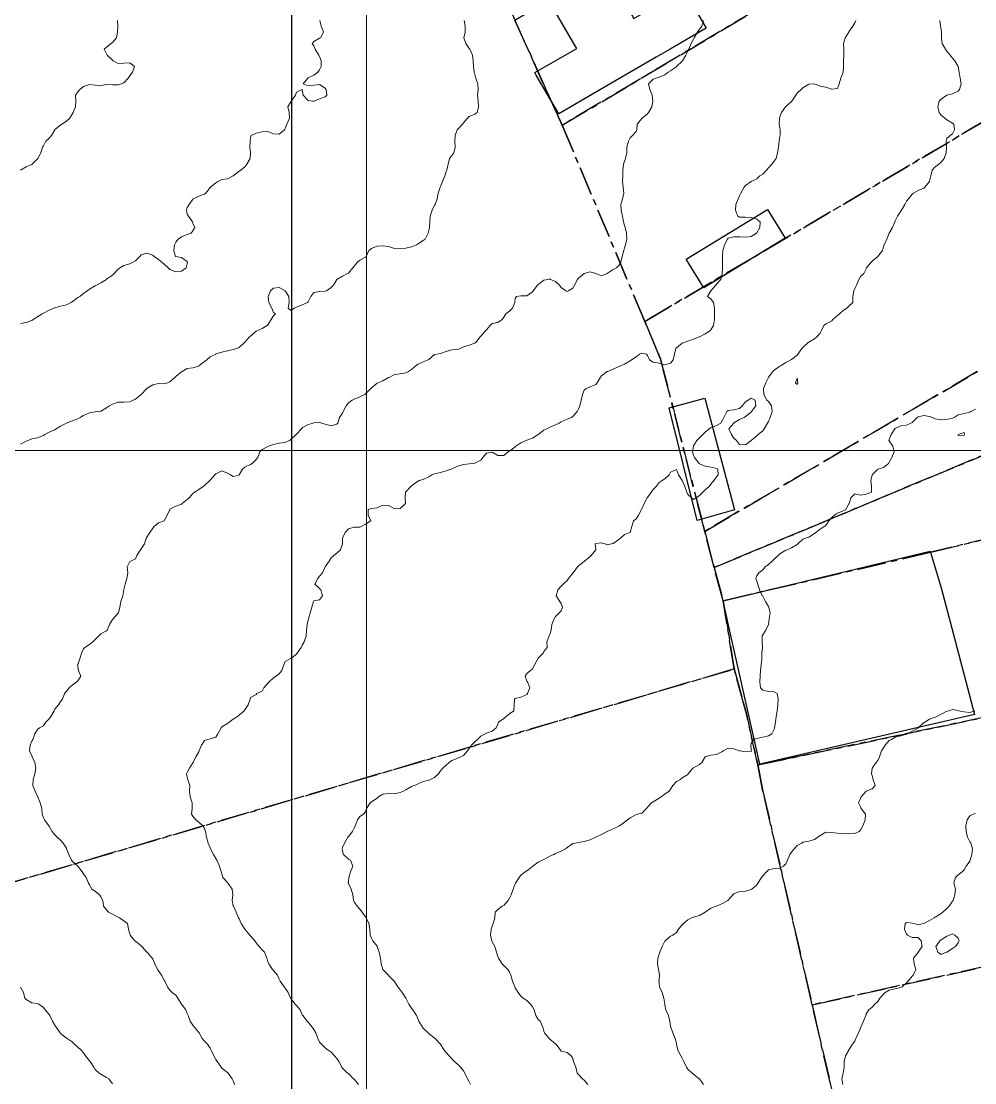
# Model space of a CAD drawing. Header units: centimetres. Extents: x 0 to 642158, y -847 to 649707.
# Drawn here: x 617236.8 to 617319.7, y 621132.4 to 621224.7 of the extents above; entities that cross this region are included whole.
import ezdxf

# ---------------------------------------------------------------- set-up
doc = ezdxf.new("R2010")
doc.units = ezdxf.units.CM
doc.header["$MEASUREMENT"] = 0
doc.linetypes.add('CENTERX2', pattern=[4, 2.5, -0.5, 0.5, -0.5])
doc.layers.add('MEV_grille', color=254, linetype='Continuous', lineweight=9)
doc.layers.add('WAL_topographie 0.5', color=253, linetype='Continuous', lineweight=20)
doc.layers.add('SPW_batiments', color=7, linetype='Continuous')
doc.layers.add('SPW_parcellaire cadastral', color=7, linetype='CENTERX2', lineweight=25, true_color=0xff0542)
picture_1 = doc.add_image_def('image2.png', size_in_pixel=(6614, 11023))

# ---------------------------------------------------------------- blocks, each defined once
blk = doc.blocks.new('*U114')
at = {"layer": 'MEV_grille', "transparency": 33554687}
blk.add_lwpolyline([(-1338.461, 0), (1338.461, 0)], dxfattribs=at)
blk = doc.blocks.new('*U115')
at = {"layer": 'MEV_grille', "color": 0, "linetype": 'ByBlock', "lineweight": -2, "transparency": 16777216}
blk.add_blockref('*U114', (0, -1200), dxfattribs=at)
blk = doc.blocks.new('*U112')
at = {"layer": 'MEV_grille', "transparency": 33554687}
blk.add_lwpolyline([(0, 1825.476), (0, -1825.476)], dxfattribs=at)
blk = doc.blocks.new('*U113')
at = {"layer": 'MEV_grille', "color": 0, "linetype": 'ByBlock', "lineweight": -2, "transparency": 16777216}
blk.add_blockref('*U112', (1900, 0), dxfattribs=at)

msp = doc.modelspace()

# ---------------------------------------------------------------- linework, layer by layer
at = {"layer": 'SPW_batiments'}
for points in [[(617296.341, 621224.073), (617293.225, 621222.267), (617291.998, 621221.556), (617287.158, 621218.752), (617283.53, 621216.65), (617281.582, 621220.01), (617281.462, 621220.218), (617285.091, 621222.321), (617284.957, 621222.552), (617284.039, 621224.137), (617282.601, 621226.619), (617287.437, 621229.421), (617291.783, 621231.939), (617294.225, 621233.354), (617295.663, 621230.873), (617293.221, 621229.458), (617288.876, 621226.94), (617289.768, 621225.401), (617289.929, 621225.124), (617289.975, 621225.045), (617290.049, 621224.917), (617291.277, 621225.629), (617294.393, 621227.435), (617296.341, 621224.073)], [(617294.611, 621204.007), (617301.672, 621208.326), (617303.2, 621205.83), (617296.139, 621201.51), (617294.611, 621204.007)], [(617295.545, 621181.295), (617293.112, 621191.081), (617296.223, 621191.912), (617298.814, 621182.203), (617295.545, 621181.295)], [(617316.751, 621175.444), (617317.684, 621171.927), (617319.652, 621164.427), (617301.003, 621160.108), (617298.352, 621171.925), (617297.817, 621174.308), (617315.817, 621178.61), (617316.751, 621175.444)]]:
    msp.add_lwpolyline(points, dxfattribs=at)
at = {"layer": 'SPW_parcellaire cadastral'}
for points in [[(617279.719, 621224.781), (617329.271, 621254.306), (617330.025, 621254.748), (617333.837, 621256.992), (617334.661, 621257.48), (617342.793, 621262.273), (617351.784, 621267.69), (617355.956, 621258.547), (617283.829, 621215.639), (617279.719, 621224.781)], [(617362.252, 621240.653), (617291.009, 621198.589), (617283.829, 621215.639), (617355.956, 621258.547), (617360.748, 621246.044), (617362.252, 621240.653)], [(617298.785, 621168.384), (617223.168, 621146.016), (617220.777, 621158.785), (617219.866, 621163.255), (617209.847, 621217.085), (617266.542, 621254.087), (617269.987, 621246.425), (617276.604, 621231.708), (617279.719, 621224.781), (617283.829, 621215.639), (617291.009, 621198.589), (617292.349, 621195.406), (617296.217, 621180.341), (617297.034, 621177.191), (617297.817, 621174.307), (617298.785, 621168.384)], [(617367.147, 621222.145), (617343.563, 621208.212), (617337.147, 621204.345), (617296.217, 621180.341), (617292.349, 621195.406), (617291.009, 621198.589), (617362.252, 621240.653), (617367.147, 621222.145)], [(617367.147, 621222.145), (617370.93, 621206.899), (617362.896, 621203.971), (617353.22, 621200.666), (617351.204, 621199.824), (617343.368, 621196.55), (617341.67, 621195.841), (617297.034, 621177.191), (617296.217, 621180.341), (617337.147, 621204.345), (617343.563, 621208.212), (617367.147, 621222.145)], [(617370.93, 621206.899), (617373.898, 621194.266), (617355.382, 621187.985), (617344.782, 621185.466), (617340.468, 621184.441), (617336.166, 621183.428), (617329.35, 621181.761), (617315.851, 621178.526), (617297.817, 621174.307), (617297.034, 621177.191), (617341.67, 621195.841), (617343.368, 621196.55), (617351.204, 621199.824), (617353.22, 621200.666), (617362.896, 621203.971), (617370.93, 621206.899)], [(617348.359, 621170.042), (617300.826, 621160.034), (617299.836, 621164.484), (617299.665, 621165.094), (617298.785, 621168.384), (617297.817, 621174.307), (617315.851, 621178.526), (617329.35, 621181.761), (617336.166, 621183.428), (617340.468, 621184.441), (617344.782, 621185.466), (617346.401, 621178.561), (617348.359, 621170.042)], [(617383.426, 621156.459), (617305.548, 621139.175), (617301.276, 621157.745), (617300.826, 621160.034), (617348.359, 621170.042), (617378.534, 621176.423), (617383.426, 621156.459)], [(617223.168, 621146.016), (617298.785, 621168.384), (617299.665, 621165.094), (617299.836, 621164.484), (617300.826, 621160.034), (617301.276, 621157.745), (617305.548, 621139.175)], [(617362.498, 621136.362), (617308.94, 621124.526), (617305.548, 621139.175), (617383.426, 621156.459), (617387.027, 621141.765), (617386.867, 621141.735), (617373.568, 621138.823), (617362.498, 621136.362)], [(617305.548, 621139.175), (617308.94, 621124.526), (617362.498, 621136.362), (617373.568, 621138.823), (617386.867, 621141.735), (617387.027, 621141.765), (617387.237, 621140.985), (617392.05, 621122.926), (617394.491, 621113.756), (617398.562, 621104.586), (617401.218, 621098.614), (617399.542, 621097.982), (617398.714, 621098.598), (617397.616, 621098.698), (617390.943, 621097.677), (617384.064, 621096.061), (617371.391, 621091.038), (617353.411, 621084.367), (617325.161, 621073.014), (617305.474, 621063.923), (617282.32, 621061.105), (617250.309, 621080.85), (617237.43, 621089.618), (617231.832, 621092.068)]]:
    msp.add_lwpolyline(points, dxfattribs=at)
at = {"layer": 'WAL_topographie 0.5'}
for points in [[(617275.321, 621224.75), (617275.401, 621224.25), (617275.393, 621223.75), (617275.283, 621223.25), (617275.452, 621222.75), (617275.75, 621222.326), (617275.818, 621222.25), (617276.024, 621221.75), (617276.101, 621221.25), (617276.125, 621220.75), (617276.192, 621220.25), (617276.25, 621220.023), (617276.341, 621219.75), (617276.506, 621219.25), (617276.521, 621218.75), (617276.473, 621218.25), (617276.52, 621217.75), (617276.571, 621217.25), (617276.432, 621216.75), (617276.25, 621216.617), (617275.75, 621216.406), (617275.603, 621216.25), (617275.25, 621215.863), (617275.18, 621215.75), (617274.75, 621215.302), (617274.717, 621215.25), (617274.537, 621214.75), (617274.506, 621214.25), (617274.532, 621213.75), (617274.429, 621213.25), (617274.25, 621213.023), (617274.043, 621212.75), (617273.917, 621212.25), (617273.813, 621211.75), (617273.75, 621211.635), (617273.634, 621211.25), (617273.425, 621210.75), (617273.25, 621210.313), (617273.218, 621210.25), (617273.05, 621209.75), (617272.955, 621209.25), (617272.792, 621208.75), (617272.75, 621208.691), (617272.523, 621208.25), (617272.35, 621207.75), (617272.326, 621207.25), (617272.3, 621206.75), (617272.25, 621206.5), (617272.179, 621206.25), (617271.917, 621205.75), (617271.75, 621205.614), (617271.25, 621205.295), (617271.167, 621205.25), (617270.75, 621205.089), (617270.25, 621204.971), (617269.75, 621204.893), (617269.25, 621204.926), (617268.75, 621205.107), (617268.25, 621205.158), (617267.75, 621205.123), (617267.25, 621204.935), (617267.043, 621204.75), (617266.805, 621204.25), (617266.75, 621204.188), (617266.25, 621203.921), (617266.043, 621203.75), (617265.75, 621203.381), (617265.643, 621203.25), (617265.25, 621202.792), (617265.167, 621202.75), (617264.75, 621202.512), (617264.25, 621202.25), (617264.25, 621202.25), (617263.95, 621201.75), (617263.75, 621201.543), (617263.345, 621201.25), (617263.25, 621201.217), (617262.75, 621201.199), (617262.25, 621201.11), (617261.985, 621200.75), (617261.75, 621200.306), (617261.694, 621200.25), (617261.25, 621200.04), (617260.75, 621199.839), (617260.583, 621199.75), (617260.25, 621199.533), (617260.012, 621199.75), (617260.117, 621200.25), (617260.081, 621200.75), (617259.765, 621201.25), (617259.75, 621201.261), (617259.25, 621201.527), (617258.75, 621201.472), (617258.487, 621201.25), (617258.293, 621200.75), (617258.328, 621200.25), (617258.598, 621199.75), (617258.75, 621199.381), (617258.927, 621199.25), (617258.75, 621199.092), (617258.54, 621198.75), (617258.25, 621198.3), (617258.206, 621198.25), (617257.75, 621197.974), (617257.25, 621197.75), (617257.25, 621197.75), (617256.75, 621197.31), (617256.671, 621197.25), (617256.25, 621196.779), (617256.232, 621196.75), (617255.75, 621196.328), (617255.558, 621196.25), (617255.25, 621196.157), (617254.75, 621196.028), (617254.25, 621195.926), (617253.75, 621195.761), (617253.727, 621195.75), (617253.25, 621195.5), (617252.958, 621195.25), (617252.75, 621195.103), (617252.288, 621194.75), (617252.25, 621194.711), (617251.75, 621194.557), (617251.25, 621194.486), (617250.825, 621194.25), (617250.75, 621194.209), (617250.25, 621193.798), (617250.208, 621193.75), (617249.75, 621193.327), (617249.536, 621193.25), (617249.25, 621193.152), (617248.75, 621193.187), (617248.25, 621193.079), (617247.75, 621192.75), (617247.75, 621192.75), (617247.25, 621192.25), (617247.25, 621192.25), (617246.75, 621191.846), (617246.55, 621191.75), (617246.25, 621191.594), (617245.75, 621191.572), (617245.25, 621191.572), (617244.75, 621191.388), (617244.509, 621191.25), (617244.25, 621191.066), (617243.75, 621190.791), (617243.45, 621190.75), (617243.25, 621190.721), (617242.75, 621190.653), (617242.25, 621190.426), (617241.95, 621190.25), (617241.75, 621190.125), (617241.25, 621189.947), (617240.75, 621189.75), (617240.75, 621189.75), (617240.25, 621189.476), (617239.87, 621189.25), (617239.75, 621189.175), (617239.25, 621188.977), (617238.875, 621188.75), (617238.75, 621188.679), (617238.25, 621188.486), (617237.75, 621188.375), (617237.417, 621188.25), (617237.25, 621188.189), (617236.75, 621187.92)], [(617262.773, 621224.75), (617262.875, 621224.25), (617263.096, 621223.75), (617262.821, 621223.25), (617262.75, 621223.202), (617262.25, 621222.917), (617262.111, 621222.75), (617262.25, 621222.542), (617262.353, 621222.25), (617262.686, 621221.75), (617262.75, 621221.61), (617262.888, 621221.25), (617262.877, 621220.75), (617262.75, 621220.467), (617262.588, 621220.25), (617262.25, 621219.995), (617261.75, 621219.765), (617261.722, 621219.75), (617261.321, 621219.25), (617261.75, 621219.083), (617262.25, 621219.133), (617262.75, 621219.196), (617263.25, 621218.857), (617263.309, 621218.75), (617263.37, 621218.25), (617263.25, 621218.106), (617262.75, 621217.935), (617262.274, 621217.75), (617262.25, 621217.743), (617262.15, 621217.75), (617261.75, 621217.801), (617261.333, 621218.25), (617261.25, 621218.75), (617260.75, 621218.523), (617260.662, 621218.25), (617260.287, 621217.75), (617260.25, 621217.683), (617259.979, 621217.25), (617260.098, 621216.75), (617260.145, 621216.25), (617259.909, 621215.75), (617259.75, 621215.361), (617259.704, 621215.25), (617259.25, 621214.88), (617258.75, 621214.911), (617258.25, 621215.088), (617257.75, 621215.083), (617257.25, 621214.967), (617256.817, 621214.75), (617256.75, 621214.55), (617256.712, 621214.25), (617256.699, 621213.75), (617256.75, 621213.25), (617256.75, 621213.25), (617256.75, 621213.25), (617256.717, 621212.75), (617256.444, 621212.25), (617256.25, 621212.038), (617255.911, 621211.75), (617255.75, 621211.656), (617255.25, 621211.25), (617255.25, 621211.25), (617254.75, 621210.995), (617254.25, 621210.933), (617253.924, 621210.75), (617253.75, 621210.65), (617253.265, 621210.25), (617253.25, 621210.228), (617252.857, 621209.75), (617252.75, 621209.656), (617252.25, 621209.467), (617251.79, 621209.25), (617251.75, 621209.217), (617251.409, 621208.75), (617251.25, 621208.5), (617251.173, 621208.25), (617251.25, 621207.908), (617251.37, 621207.75), (617251.715, 621207.25), (617251.75, 621207.125), (617251.917, 621206.75), (617251.75, 621206.477), (617251.583, 621206.25), (617251.25, 621206.136), (617250.75, 621205.954), (617250.472, 621205.75), (617250.25, 621205.492), (617250.159, 621205.25), (617250.078, 621204.75), (617250.228, 621204.25), (617250.25, 621204.231), (617250.75, 621204.153), (617251.25, 621203.794), (617251.277, 621203.75), (617251.25, 621203.607), (617251.157, 621203.25), (617250.75, 621202.953), (617250.25, 621202.909), (617249.75, 621203.116), (617249.597, 621203.25), (617249.25, 621203.555), (617249.05, 621203.75), (617248.75, 621203.961), (617248.366, 621204.25), (617248.25, 621204.343), (617247.75, 621204.515), (617247.25, 621204.371), (617247.136, 621204.25), (617246.75, 621203.864), (617246.54, 621203.75), (617246.25, 621203.601), (617245.75, 621203.461), (617245.398, 621203.25), (617245.25, 621203.121), (617244.912, 621202.75), (617244.75, 621202.601), (617244.25, 621202.265), (617244.226, 621202.25), (617243.75, 621201.938), (617243.375, 621201.75), (617243.25, 621201.689), (617242.75, 621201.382), (617242.545, 621201.25), (617242.25, 621201.009), (617241.917, 621200.75), (617241.75, 621200.658), (617241.25, 621200.291), (617241.167, 621200.25), (617240.75, 621200.047), (617240.25, 621199.917), (617239.75, 621199.787), (617239.656, 621199.75), (617239.25, 621199.583), (617238.75, 621199.316), (617238.657, 621199.25), (617238.25, 621198.988), (617237.865, 621198.75), (617237.75, 621198.677), (617237.25, 621198.487), (617236.75, 621198.405)], [(617245.187, 621224.75), (617245.234, 621224.25), (617245.189, 621223.75), (617245.104, 621223.25), (617244.75, 621222.839), (617244.628, 621222.75), (617244.25, 621222.42), (617244.039, 621222.25), (617244.25, 621221.85), (617244.288, 621221.75), (617244.75, 621221.314), (617244.829, 621221.25), (617245.25, 621221.003), (617245.75, 621221.037), (617246.25, 621221.071), (617246.679, 621220.75), (617246.5, 621220.25), (617246.25, 621219.95), (617246.123, 621219.75), (617245.75, 621219.346), (617245.509, 621219.25), (617245.25, 621219.169), (617244.75, 621219.148), (617244.25, 621219.187), (617243.75, 621219.102), (617243.25, 621219.125), (617242.75, 621219.192), (617242.25, 621219.012), (617241.927, 621218.75), (617241.75, 621218.536), (617241.54, 621218.25), (617241.583, 621217.75), (617241.545, 621217.25), (617241.337, 621216.75), (617241.25, 621216.617), (617241.038, 621216.25), (617240.75, 621216.008), (617240.369, 621215.75), (617240.25, 621215.657), (617239.75, 621215.272), (617239.733, 621215.25), (617239.462, 621214.75), (617239.25, 621214.524), (617238.967, 621214.25), (617238.75, 621213.868), (617238.685, 621213.75), (617238.519, 621213.25), (617238.27, 621212.75), (617238.25, 621212.73), (617237.77, 621212.25), (617237.75, 621212.235), (617237.25, 621212.031), (617236.776, 621211.75)], [(617296.107, 621224.75), (617295.966, 621224.25), (617295.75, 621224), (617295.587, 621223.75), (617295.303, 621223.25), (617295.25, 621223.125), (617295.048, 621222.75), (617294.827, 621222.25), (617294.75, 621222.096), (617294.562, 621221.75), (617294.279, 621221.25), (617294.25, 621221.225), (617293.775, 621220.75), (617293.75, 621220.733), (617293.25, 621220.386), (617293.044, 621220.25), (617292.75, 621220.039), (617292.25, 621219.831), (617291.99, 621219.75), (617291.75, 621219.653), (617291.319, 621219.25), (617291.432, 621218.75), (617291.638, 621218.25), (617291.697, 621217.75), (617291.632, 621217.25), (617291.341, 621216.75), (617291.25, 621216.647), (617290.766, 621216.25), (617290.75, 621216.231), (617290.333, 621215.75), (617290.323, 621215.25), (617290.25, 621215.111), (617289.954, 621214.75), (617289.75, 621214.563), (617289.606, 621214.25), (617289.454, 621213.75), (617289.441, 621213.25), (617289.336, 621212.75), (617289.25, 621212.511), (617289.172, 621212.25), (617289.114, 621211.75), (617289.096, 621211.25), (617289.085, 621210.75), (617289.136, 621210.25), (617289.176, 621209.75), (617289.065, 621209.25), (617288.933, 621208.75), (617288.961, 621208.25), (617289.063, 621207.75), (617289.164, 621207.25), (617289.25, 621206.934), (617289.293, 621206.75), (617289.423, 621206.25), (617289.445, 621205.75), (617289.333, 621205.25), (617289.25, 621204.977), (617289.181, 621204.75), (617289.05, 621204.25), (617288.914, 621203.75), (617288.75, 621203.45), (617288.55, 621203.25), (617288.25, 621203.102), (617287.75, 621202.758), (617287.733, 621202.75), (617287.25, 621202.553), (617286.75, 621202.75), (617286.75, 621202.75), (617286.25, 621202.904), (617285.75, 621202.75), (617285.75, 621202.75), (617285.25, 621202.347), (617285.174, 621202.25), (617284.908, 621201.75), (617284.75, 621201.489), (617284.383, 621201.25), (617284.25, 621201.206), (617284.15, 621201.25), (617283.75, 621201.536), (617283.596, 621201.75), (617283.25, 621202.064), (617282.829, 621202.25), (617282.75, 621202.283), (617282.583, 621202.25), (617282.25, 621202.18), (617281.75, 621201.803), (617281.683, 621201.75), (617281.297, 621201.25), (617281.25, 621201.173), (617280.75, 621200.804), (617280.25, 621200.83), (617279.85, 621200.75), (617279.75, 621200.583), (617279.717, 621200.25), (617279.516, 621199.75), (617279.25, 621199.476), (617278.946, 621199.25), (617278.75, 621198.969), (617278.604, 621198.75), (617278.25, 621198.507), (617277.75, 621198.401), (617277.583, 621198.25), (617277.25, 621197.868), (617277.139, 621197.75), (617276.75, 621197.313), (617276.693, 621197.25), (617276.318, 621196.75), (617276.25, 621196.698), (617275.75, 621196.531), (617275.25, 621196.378), (617274.956, 621196.25), (617274.75, 621196.155), (617274.25, 621196.111), (617273.75, 621195.968), (617273.25, 621195.801), (617272.938, 621195.75), (617272.75, 621195.707), (617272.25, 621195.281), (617272.2, 621195.25), (617271.75, 621195.066), (617271.25, 621194.845), (617271.141, 621194.75), (617270.75, 621194.412), (617270.464, 621194.25), (617270.25, 621194.132), (617269.75, 621194.047), (617269.25, 621193.969), (617268.841, 621193.75), (617268.75, 621193.715), (617268.25, 621193.435), (617267.806, 621193.25), (617267.75, 621193.217), (617267.25, 621192.82), (617267.193, 621192.75), (617266.75, 621192.298), (617266.682, 621192.25), (617266.25, 621192.037), (617265.75, 621191.82), (617265.583, 621191.75), (617265.25, 621191.519), (617265.052, 621191.25), (617264.8, 621190.75), (617264.75, 621190.625), (617264.482, 621190.25), (617264.344, 621189.75), (617264.25, 621189.65), (617263.75, 621189.506), (617263.25, 621189.662), (617262.917, 621189.75), (617262.75, 621189.831), (617262.25, 621189.77), (617262.183, 621189.75), (617261.75, 621189.627), (617261.25, 621189.335), (617261.175, 621189.25), (617260.75, 621188.791), (617260.719, 621188.75), (617260.25, 621188.314), (617260.145, 621188.25), (617259.75, 621188.078), (617259.25, 621188.003), (617258.75, 621187.906), (617258.315, 621187.75), (617258.25, 621187.708), (617257.75, 621187.46), (617257.564, 621187.25), (617257.378, 621186.75), (617257.25, 621186.583), (617256.905, 621186.25), (617256.75, 621186.156), (617256.25, 621185.921), (617256.064, 621185.75), (617255.763, 621185.25), (617255.75, 621185.217), (617255.25, 621185.102), (617255.018, 621185.25), (617254.75, 621185.4), (617254.25, 621185.617), (617253.75, 621185.347), (617253.644, 621185.25), (617253.25, 621184.786), (617253.214, 621184.75), (617252.75, 621184.331), (617252.625, 621184.25), (617252.25, 621183.972), (617251.897, 621183.75), (617251.75, 621183.641), (617251.417, 621183.25), (617251.25, 621183.1), (617250.813, 621182.75), (617250.75, 621182.703), (617250.25, 621182.521), (617249.75, 621182.267), (617249.731, 621182.25), (617249.519, 621181.75), (617249.25, 621181.25), (617249.25, 621181.25), (617248.75, 621181.091), (617248.375, 621180.75), (617248.25, 621180.618), (617247.991, 621180.25), (617247.75, 621179.844), (617247.694, 621179.75), (617247.526, 621179.25), (617247.25, 621178.829), (617247.194, 621178.75), (617246.865, 621178.25), (617246.75, 621177.95), (617246.35, 621177.75), (617246.25, 621177.712), (617246.036, 621177.25), (617246.094, 621176.75), (617246.013, 621176.25), (617245.85, 621175.75), (617245.75, 621175.296), (617245.741, 621175.25), (617245.643, 621174.75), (617245.491, 621174.25), (617245.396, 621173.75), (617245.27, 621173.25), (617245.25, 621173.231), (617244.804, 621172.75), (617244.75, 621172.671), (617244.5, 621172.25), (617244.293, 621171.75), (617244.25, 621171.698), (617243.75, 621171.429), (617243.578, 621171.25), (617243.25, 621170.953), (617243.047, 621170.75), (617242.75, 621170.493), (617242.359, 621170.25), (617242.25, 621170.141), (617242.059, 621169.75), (617241.927, 621169.25), (617241.75, 621168.778), (617241.731, 621168.75), (617241.75, 621168.625), (617241.806, 621168.25), (617241.994, 621167.75), (617241.75, 621167.354), (617241.661, 621167.25), (617241.25, 621166.976), (617240.993, 621166.75), (617240.75, 621166.45), (617240.579, 621166.25), (617240.417, 621165.75), (617240.25, 621165.546), (617240.064, 621165.25), (617239.75, 621164.895), (617239.68, 621164.75), (617239.395, 621164.25), (617239.25, 621164.036), (617238.964, 621163.75), (617238.75, 621163.45), (617238.417, 621163.25), (617238.25, 621163.125), (617238.007, 621162.75), (617237.826, 621162.25), (617237.75, 621162.094), (617237.613, 621161.75), (617237.538, 621161.25), (617237.75, 621160.838), (617237.791, 621160.75), (617238.007, 621160.25), (617238.088, 621159.75), (617238, 621159.25), (617237.865, 621158.75), (617237.833, 621158.25), (617238.04, 621157.75), (617238.25, 621157.286), (617238.264, 621157.25), (617238.459, 621156.75), (617238.606, 621156.25), (617238.648, 621155.75), (617238.75, 621155.45), (617238.861, 621155.25), (617239.222, 621154.75), (617239.25, 621154.702), (617239.529, 621154.25), (617239.75, 621153.962), (617239.946, 621153.75), (617240.25, 621153.507), (617240.481, 621153.25), (617240.75, 621152.794), (617240.771, 621152.75), (617240.955, 621152.25), (617241.205, 621151.75), (617241.25, 621151.676), (617241.75, 621151.25), (617241.75, 621151.25), (617242.13, 621150.75), (617242.25, 621150.573), (617242.462, 621150.25), (617242.664, 621149.75), (617242.75, 621149.625), (617242.971, 621149.25), (617243.25, 621149.074), (617243.639, 621148.75), (617243.75, 621148.571), (617243.908, 621148.25), (617243.988, 621147.75), (617244.25, 621147.432), (617244.408, 621147.25), (617244.75, 621147.053), (617245.25, 621146.814), (617245.371, 621146.75), (617245.75, 621146.472), (617246.053, 621146.25), (617246.153, 621145.75), (617246.25, 621145.361), (617246.28, 621145.25), (617246.712, 621144.75), (617246.75, 621144.717), (617247.25, 621144.315), (617247.307, 621144.25), (617247.75, 621143.766), (617247.766, 621143.75), (617248.194, 621143.25), (617248.25, 621143.15), (617248.424, 621142.75), (617248.68, 621142.25), (617248.75, 621142.135), (617249.02, 621141.75), (617249.25, 621141.325), (617249.294, 621141.25), (617249.523, 621140.75), (617249.75, 621140.45), (617249.95, 621140.25), (617250.25, 621140.016), (617250.431, 621139.75), (617250.75, 621139.25), (617250.75, 621139.25), (617251.125, 621138.75), (617251.25, 621138.438), (617251.32, 621138.25), (617251.511, 621137.75), (617251.75, 621137.4), (617251.886, 621137.25), (617252.25, 621136.788), (617252.28, 621136.75), (617252.544, 621136.25), (617252.75, 621136.024), (617253.016, 621135.75), (617253.25, 621135.424), (617253.343, 621135.25), (617253.56, 621134.75), (617253.75, 621134.43), (617253.86, 621134.25), (617254.187, 621133.75), (617254.25, 621133.681), (617254.75, 621133.313), (617254.817, 621133.25), (617255.155, 621132.75), (617255.25, 621132.583), (617255.369, 621132.25)], [(617309.344, 621224.75), (617309.25, 621224.546), (617309.085, 621224.25), (617308.75, 621223.759), (617308.743, 621223.75), (617308.419, 621223.25), (617308.272, 621222.75), (617308.288, 621222.25), (617308.304, 621221.75), (617308.269, 621221.25), (617308.269, 621220.75), (617308.25, 621220.25), (617308.25, 621220.25), (617308.052, 621219.75), (617307.885, 621219.25), (617307.75, 621218.838), (617307.25, 621218.778), (617306.75, 621218.953), (617306.25, 621219.056), (617305.75, 621219.233), (617305.25, 621219.223), (617304.75, 621218.888), (617304.596, 621218.75), (617304.25, 621218.429), (617304.131, 621218.25), (617303.783, 621217.75), (617303.75, 621217.703), (617303.25, 621217.269), (617303.225, 621217.25), (617302.882, 621216.75), (617302.75, 621216.375), (617302.709, 621216.25), (617302.69, 621215.75), (617302.75, 621215.432), (617302.778, 621215.25), (617302.762, 621214.75), (617302.75, 621214.694), (617302.687, 621214.25), (617302.614, 621213.75), (617302.547, 621213.25), (617302.419, 621212.75), (617302.25, 621212.524), (617302.057, 621212.25), (617301.75, 621211.943), (617301.573, 621211.75), (617301.25, 621211.406), (617301.005, 621211.25), (617300.75, 621210.984), (617300.25, 621210.75), (617300.25, 621210.75), (617299.75, 621210.407), (617299.63, 621210.25), (617299.365, 621209.75), (617299.25, 621209.508), (617299.11, 621209.25), (617298.929, 621208.75), (617298.888, 621208.25), (617299.088, 621207.75), (617299.25, 621207.663), (617299.75, 621207.646), (617300.25, 621207.638), (617300.75, 621207.494), (617301.036, 621207.25), (617300.992, 621206.75), (617300.75, 621206.306), (617300.704, 621206.25), (617300.25, 621205.972), (617299.75, 621205.929), (617299.25, 621205.955), (617298.75, 621205.944), (617298.25, 621205.818), (617298.182, 621205.75), (617297.94, 621205.25), (617297.776, 621204.75), (617297.75, 621204.25), (617297.75, 621203.75), (617297.75, 621203.25), (617297.75, 621203.249), (617297.738, 621202.75), (617297.601, 621202.25), (617297.25, 621201.844), (617297.171, 621201.75), (617296.75, 621201.265), (617296.733, 621201.25), (617296.461, 621200.75), (617296.75, 621200.567), (617296.982, 621200.25), (617297.057, 621199.75), (617297.056, 621199.25), (617297.057, 621198.75), (617296.979, 621198.25), (617296.75, 621197.857), (617296.619, 621197.75), (617296.25, 621197.5), (617295.75, 621197.265), (617295.722, 621197.25), (617295.25, 621197.043), (617294.75, 621196.866), (617294.416, 621196.75), (617294.25, 621196.696), (617293.75, 621196.292), (617293.713, 621196.25), (617293.583, 621195.75), (617293.463, 621195.25), (617293.25, 621194.972), (617292.75, 621194.804), (617292.25, 621194.955), (617291.75, 621195.061), (617291.403, 621195.25), (617291.25, 621195.643), (617291.15, 621195.75), (617290.75, 621195.823), (617290.543, 621195.75), (617290.25, 621195.514), (617289.854, 621195.25), (617289.75, 621195.169), (617289.25, 621194.868), (617288.969, 621194.75), (617288.75, 621194.665), (617288.25, 621194.439), (617287.803, 621194.25), (617287.75, 621194.225), (617287.25, 621193.868), (617287.152, 621193.75), (617286.871, 621193.25), (617286.75, 621193.112), (617286.25, 621192.897), (617285.917, 621192.75), (617285.75, 621192.603), (617285.607, 621192.25), (617285.473, 621191.75), (617285.361, 621191.25), (617285.25, 621190.981), (617285.143, 621190.75), (617284.75, 621190.319), (617284.629, 621190.25), (617284.25, 621190.105), (617283.75, 621189.877), (617283.556, 621189.75), (617283.25, 621189.607), (617282.75, 621189.41), (617282.5, 621189.25), (617282.25, 621189.141), (617281.75, 621188.76), (617281.74, 621188.75), (617281.25, 621188.434), (617280.75, 621188.275), (617280.698, 621188.25), (617280.25, 621188.026), (617279.801, 621187.75), (617279.75, 621187.7), (617279.25, 621187.31), (617279.132, 621187.25), (617278.75, 621186.948), (617278.25, 621186.942), (617277.75, 621187.212), (617277.25, 621187.141), (617276.95, 621186.75), (617276.75, 621186.543), (617276.25, 621186.26), (617276.15, 621186.25), (617275.75, 621186.207), (617275.25, 621186.141), (617274.75, 621186.003), (617274.25, 621185.78), (617274.179, 621185.75), (617273.75, 621185.59), (617273.25, 621185.469), (617272.75, 621185.344), (617272.5, 621185.25), (617272.25, 621185.088), (617271.75, 621184.849), (617271.417, 621184.75), (617271.25, 621184.673), (617270.75, 621184.294), (617270.675, 621184.25), (617270.25, 621183.764), (617270.23, 621183.75), (617270.194, 621183.25), (617270.219, 621182.75), (617269.75, 621182.321), (617269.25, 621182.313), (617268.75, 621182.592), (617268.25, 621182.607), (617267.75, 621182.4), (617267.25, 621182.317), (617266.964, 621182.25), (617266.964, 621181.75), (617267.208, 621181.25), (617266.75, 621180.96), (617266.35, 621180.75), (617266.25, 621180.694), (617265.75, 621180.7), (617265.25, 621180.562), (617264.972, 621180.25), (617264.75, 621179.75), (617264.75, 621179.749), (617264.733, 621179.25), (617264.568, 621178.75), (617264.25, 621178.446), (617263.985, 621178.25), (617263.75, 621178.028), (617263.594, 621177.75), (617263.25, 621177.272), (617263.235, 621177.25), (617263, 621176.75), (617262.75, 621176.441), (617262.59, 621176.25), (617262.333, 621175.75), (617262.75, 621175.375), (617262.859, 621175.25), (617263, 621174.75), (617262.75, 621174.382), (617262.25, 621174.3), (617262.222, 621174.25), (617262.067, 621173.75), (617261.925, 621173.25), (617261.776, 621172.75), (617261.75, 621172.625), (617261.659, 621172.25), (617261.622, 621171.75), (617261.578, 621171.25), (617261.417, 621170.75), (617261.25, 621170.458), (617261.158, 621170.25), (617260.817, 621169.75), (617260.75, 621169.67), (617260.25, 621169.276), (617260.167, 621169.25), (617259.75, 621169.023), (617259.653, 621168.75), (617259.457, 621168.25), (617259.25, 621167.964), (617258.985, 621167.75), (617258.75, 621167.612), (617258.375, 621167.25), (617258.25, 621167.137), (617257.917, 621166.75), (617257.75, 621166.45), (617257.306, 621166.25), (617257.25, 621166.167), (617256.75, 621165.893), (617256.708, 621165.75), (617256.54, 621165.25), (617256.25, 621164.827), (617256.191, 621164.75), (617255.75, 621164.355), (617255.607, 621164.25), (617255.25, 621164.012), (617254.883, 621163.75), (617254.75, 621163.65), (617254.25, 621163.355), (617254.189, 621163.25), (617253.923, 621162.75), (617253.75, 621162.45), (617253.25, 621162.296), (617253.05, 621162.25), (617252.75, 621162.162), (617252.481, 621161.75), (617252.285, 621161.25), (617252.25, 621161.173), (617252.011, 621160.75), (617251.764, 621160.25), (617251.75, 621160.219), (617251.45, 621159.75), (617251.25, 621159.393), (617251.197, 621159.25), (617251.25, 621158.964), (617251.306, 621158.75), (617251.474, 621158.25), (617251.44, 621157.75), (617251.5, 621157.25), (617251.682, 621156.75), (617251.687, 621156.25), (617251.633, 621155.75), (617251.75, 621155.583), (617252, 621155.25), (617252.25, 621155.05), (617252.612, 621154.75), (617252.75, 621154.515), (617252.848, 621154.25), (617252.935, 621153.75), (617253.064, 621153.25), (617253.25, 621152.829), (617253.287, 621152.75), (617253.536, 621152.25), (617253.75, 621151.89), (617253.823, 621151.75), (617254.056, 621151.25), (617254.187, 621150.75), (617254.25, 621150.558), (617254.343, 621150.25), (617254.75, 621149.813), (617254.79, 621149.75), (617255.146, 621149.25), (617255.222, 621148.75), (617255.168, 621148.25), (617255.25, 621147.796), (617255.258, 621147.75), (617255.504, 621147.25), (617255.719, 621146.75), (617255.75, 621146.659), (617255.934, 621146.25), (617256.25, 621145.766), (617256.266, 621145.75), (617256.698, 621145.25), (617256.75, 621145.187), (617257.122, 621144.75), (617257.25, 621144.574), (617257.494, 621144.25), (617257.75, 621143.97), (617257.975, 621143.75), (617258.165, 621143.25), (617258.25, 621142.95), (617258.338, 621142.75), (617258.65, 621142.25), (617258.75, 621142.153), (617259.088, 621141.75), (617259.25, 621141.417), (617259.315, 621141.25), (617259.661, 621140.75), (617259.75, 621140.636), (617260.026, 621140.25), (617260.228, 621139.75), (617260.25, 621139.72), (617260.637, 621139.25), (617260.75, 621139.128), (617261.054, 621138.75), (617261.25, 621138.321), (617261.294, 621138.25), (617261.68, 621137.75), (617261.75, 621137.687), (617262.107, 621137.25), (617262.25, 621137.031), (617262.423, 621136.75), (617262.595, 621136.25), (617262.75, 621135.946), (617262.912, 621135.75), (617263.25, 621135.439), (617263.491, 621135.25), (617263.75, 621135.053), (617264.061, 621134.75), (617264.25, 621134.509), (617264.429, 621134.25), (617264.681, 621133.75), (617264.75, 621133.667), (617265.181, 621133.25), (617265.25, 621133.2), (617265.712, 621132.75), (617265.75, 621132.707), (617266.14, 621132.25)], [(617316.642, 621224.75), (617316.707, 621224.25), (617316.75, 621223.964), (617316.778, 621223.75), (617316.786, 621223.25), (617316.85, 621222.75), (617317.132, 621222.25), (617317.25, 621222.083), (617317.546, 621221.75), (617317.75, 621221.488), (617317.959, 621221.25), (617318.25, 621220.75), (617318.25, 621220.75), (617318.318, 621220.25), (617318.417, 621219.75), (617318.49, 621219.25), (617318.354, 621218.75), (617318.25, 621218.611), (617317.75, 621218.375), (617317.25, 621218.25), (617317.25, 621218.25), (617316.75, 621217.902), (617316.583, 621217.75), (617316.46, 621217.25), (617316.583, 621216.75), (617316.75, 621216.519), (617317.068, 621216.25), (617317.25, 621216.125), (617317.75, 621215.838), (617317.857, 621215.75), (617317.917, 621215.25), (617317.75, 621214.893), (617317.55, 621214.75), (617317.25, 621214.5), (617317.187, 621214.25), (617317.221, 621213.75), (617317.205, 621213.25), (617317.025, 621212.75), (617316.75, 621212.424), (617316.553, 621212.25), (617316.25, 621212.033), (617315.967, 621211.75), (617315.864, 621211.25), (617315.75, 621210.776), (617315.744, 621210.75), (617315.345, 621210.25), (617315.25, 621210.169), (617314.75, 621209.96), (617314.355, 621209.75), (617314.25, 621209.648), (617313.913, 621209.25), (617313.75, 621209.037), (617313.59, 621208.75), (617313.307, 621208.25), (617313.25, 621208.179), (617312.955, 621207.75), (617312.75, 621207.333), (617312.723, 621207.25), (617312.535, 621206.75), (617312.25, 621206.25), (617312.25, 621206.25), (617312.027, 621205.75), (617311.794, 621205.25), (617311.75, 621205.096), (617311.648, 621204.75), (617311.25, 621204.25), (617311.25, 621204.25), (617310.75, 621203.824), (617310.672, 621203.75), (617310.274, 621203.25), (617310.25, 621203.178), (617310.036, 621202.75), (617309.75, 621202.483), (617309.615, 621202.25), (617309.395, 621201.75), (617309.25, 621201.45), (617309.167, 621201.25), (617309.092, 621200.75), (617309.083, 621200.25), (617308.75, 621199.905), (617308.577, 621199.75), (617308.25, 621199.552), (617307.933, 621199.25), (617307.75, 621199.094), (617307.357, 621198.75), (617307.25, 621198.654), (617306.75, 621198.368), (617306.562, 621198.25), (617306.333, 621197.75), (617306.25, 621197.583), (617305.97, 621197.25), (617305.75, 621197.083), (617305.25, 621196.782), (617305.217, 621196.75), (617304.75, 621196.338), (617304.664, 621196.25), (617304.294, 621195.75), (617304.25, 621195.67), (617303.75, 621195.288), (617303.696, 621195.25), (617303.25, 621195.01), (617302.853, 621194.75), (617302.75, 621194.693), (617302.25, 621194.349), (617302.147, 621194.25), (617301.769, 621193.75), (617301.75, 621193.71), (617301.52, 621193.25), (617301.333, 621192.75), (617301.359, 621192.25), (617301.607, 621191.75), (617301.75, 621191.63), (617302.021, 621191.25), (617302.08, 621190.75), (617301.913, 621190.25), (617301.75, 621189.902), (617301.66, 621189.75), (617301.367, 621189.25), (617301.25, 621189.091), (617300.855, 621188.75), (617300.75, 621188.655), (617300.25, 621188.25), (617300.25, 621188.25), (617299.75, 621187.85), (617299.25, 621187.887), (617298.983, 621188.25), (617298.75, 621188.456), (617298.542, 621188.75), (617298.31, 621189.25), (617298.731, 621189.75), (617298.75, 621189.763), (617299.25, 621190.061), (617299.636, 621190.25), (617299.75, 621190.326), (617300.25, 621190.709), (617300.288, 621190.75), (617300.652, 621191.25), (617300.607, 621191.75), (617300.25, 621191.933), (617299.982, 621191.75), (617299.75, 621191.588), (617299.463, 621191.25), (617299.25, 621191.023), (617298.75, 621190.912), (617298.25, 621190.842), (617298.128, 621190.75), (617297.862, 621190.25), (617297.75, 621190), (617297.601, 621189.75), (617297.25, 621189.54), (617296.75, 621189.348), (617296.593, 621189.25), (617296.25, 621188.971), (617296.048, 621188.75), (617295.75, 621188.464), (617295.54, 621188.25), (617295.25, 621187.767), (617295.24, 621187.75), (617295.152, 621187.25), (617295.25, 621186.95), (617295.325, 621186.75), (617295.723, 621186.25), (617295.75, 621186.224), (617296.25, 621186.005), (617296.75, 621185.923), (617297.25, 621185.8), (617297.361, 621185.75), (617297.388, 621185.25), (617297.25, 621185.083), (617297.015, 621184.75), (617296.75, 621184.44), (617296.588, 621184.25), (617296.25, 621183.939), (617296.061, 621183.75), (617295.75, 621183.447), (617295.482, 621183.25), (617295.25, 621183.109), (617295.074, 621183.25), (617294.75, 621183.558), (617294.664, 621183.75), (617294.476, 621184.25), (617294.25, 621184.75), (617294.25, 621184.75), (617293.94, 621185.25), (617293.75, 621185.721), (617293.25, 621185.485), (617293.112, 621185.25), (617292.75, 621184.9), (617292.525, 621184.75), (617292.25, 621184.583), (617291.988, 621184.25), (617291.75, 621183.972), (617291.572, 621183.75), (617291.25, 621183.297), (617291.2, 621183.25), (617290.947, 621182.75), (617290.75, 621182.286), (617290.734, 621182.25), (617290.45, 621181.75), (617290.25, 621181.432), (617290.028, 621181.25), (617289.893, 621180.75), (617289.75, 621180.25), (617289.75, 621180.25), (617289.25, 621180.062), (617288.893, 621179.75), (617288.75, 621179.625), (617288.25, 621179.275), (617288.125, 621179.25), (617287.75, 621179.182), (617287.562, 621179.25), (617287.25, 621179.346), (617286.75, 621179.286), (617286.694, 621179.25), (617286.75, 621178.75), (617286.75, 621178.75), (617286.75, 621178.75), (617286.344, 621178.25), (617286.25, 621178.167), (617285.781, 621177.75), (617285.75, 621177.731), (617285.25, 621177.339), (617285.157, 621177.25), (617284.775, 621176.75), (617284.75, 621176.702), (617284.385, 621176.25), (617284.25, 621176.056), (617283.926, 621175.75), (617283.75, 621175.574), (617283.46, 621175.25), (617283.298, 621174.75), (617283.617, 621174.25), (617283.75, 621174.068), (617283.867, 621173.75), (617283.75, 621173.432), (617283.568, 621173.25), (617283.25, 621172.932), (617283.132, 621172.75), (617282.944, 621172.25), (617282.886, 621171.75), (617282.75, 621171.375), (617282.687, 621171.25), (617282.5, 621170.75), (617282.517, 621170.25), (617282.25, 621169.886), (617282.171, 621169.75), (617281.75, 621169.306), (617281.714, 621169.25), (617281.435, 621168.75), (617281.25, 621168.365), (617281.083, 621168.25), (617280.75, 621167.977), (617280.625, 621167.75), (617280.75, 621167.333), (617280.806, 621167.25), (617281.017, 621166.75), (617280.813, 621166.25), (617280.75, 621166.159), (617280.25, 621165.917), (617279.75, 621165.798), (617279.697, 621165.75), (617279.655, 621165.25), (617279.639, 621164.75), (617279.25, 621164.47), (617278.961, 621164.25), (617278.75, 621164.083), (617278.306, 621163.75), (617278.25, 621163.583), (617278.083, 621163.25), (617277.75, 621162.983), (617277.25, 621162.8), (617277.15, 621162.75), (617276.75, 621162.55), (617276.477, 621162.25), (617276.25, 621162.058), (617275.942, 621161.75), (617275.75, 621161.472), (617275.59, 621161.25), (617275.25, 621160.864), (617275.022, 621160.75), (617274.75, 621160.635), (617274.25, 621160.422), (617274, 621160.25), (617273.75, 621160.012), (617273.46, 621159.75), (617273.25, 621159.528), (617273.089, 621159.25), (617272.75, 621158.941), (617272.344, 621158.75), (617272.25, 621158.7), (617271.75, 621158.583), (617271.25, 621158.375), (617271, 621158.25), (617270.75, 621158.155), (617270.25, 621157.875), (617270.046, 621157.75), (617269.75, 621157.634), (617269.25, 621157.536), (617268.75, 621157.542), (617268.25, 621157.507), (617267.864, 621157.25), (617267.75, 621157.157), (617267.25, 621156.843), (617267.15, 621156.75), (617266.833, 621156.25), (617266.75, 621155.964), (617266.562, 621155.75), (617266.25, 621155.541), (617266.031, 621155.25), (617265.841, 621154.75), (617265.75, 621154.55), (617265.619, 621154.25), (617265.25, 621153.803), (617265.212, 621153.75), (617264.907, 621153.25), (617264.75, 621152.857), (617264.714, 621152.75), (617264.75, 621152.583), (617264.829, 621152.25), (617265.25, 621151.85), (617265.441, 621151.75), (617265.635, 621151.25), (617265.44, 621150.75), (617265.281, 621150.25), (617265.25, 621149.917), (617265.24, 621149.75), (617265.25, 621149.721), (617265.5, 621149.25), (617265.643, 621148.75), (617265.69, 621148.25), (617265.75, 621148.125), (617266.009, 621147.75), (617266.25, 621147.491), (617266.46, 621147.25), (617266.75, 621146.841), (617266.809, 621146.75), (617267.028, 621146.25), (617267.104, 621145.75), (617267.153, 621145.25), (617267.25, 621144.984), (617267.367, 621144.75), (617267.75, 621144.271), (617267.761, 621144.25), (617267.937, 621143.75), (617268.036, 621143.25), (617268.115, 621142.75), (617268.25, 621142.25), (617268.25, 621142.25), (617268.734, 621141.75), (617268.75, 621141.737), (617269.224, 621141.25), (617269.25, 621141.213), (617269.541, 621140.75), (617269.75, 621140.477), (617269.933, 621140.25), (617270.25, 621139.75), (617270.25, 621139.75), (617270.5, 621139.25), (617270.75, 621138.878), (617270.856, 621138.75), (617271.161, 621138.25), (617271.25, 621138.042), (617271.377, 621137.75), (617271.683, 621137.25), (617271.75, 621137.167), (617272.187, 621136.75), (617272.25, 621136.692), (617272.75, 621136.284), (617272.787, 621136.25), (617273.25, 621135.75), (617273.25, 621135.75), (617273.59, 621135.25), (617273.75, 621135.028), (617274.013, 621134.75), (617274.25, 621134.477), (617274.464, 621134.25), (617274.75, 621133.987), (617275.007, 621133.75), (617275.25, 621133.457), (617275.378, 621133.25), (617275.591, 621132.75), (617275.75, 621132.479), (617275.87, 621132.25)], [(617304.308, 621193.25), (617304.25, 621193.111), (617304.094, 621193.25), (617304.25, 621193.666), (617304.308, 621193.25)], [(617319.75, 621190.959), (617319.339, 621190.75), (617319.25, 621190.692), (617318.75, 621190.578), (617318.25, 621190.47), (617317.883, 621190.25), (617317.75, 621190.189), (617317.25, 621190.066), (617316.75, 621190.039), (617316.25, 621190.121), (617316.013, 621190.25), (617315.75, 621190.318), (617315.25, 621190.415), (617314.75, 621190.299), (617314.67, 621190.25), (617314.25, 621189.803), (617314.131, 621189.75), (617313.75, 621189.572), (617313.25, 621189.521), (617312.75, 621189.273), (617312.722, 621189.25), (617312.409, 621188.75), (617312.25, 621188.313), (617312.225, 621188.25), (617312.25, 621188.208), (617312.555, 621187.75), (617312.667, 621187.25), (617312.469, 621186.75), (617312.25, 621186.361), (617312.187, 621186.25), (617311.75, 621185.882), (617311.25, 621185.75), (617311.25, 621185.75), (617310.75, 621185.25), (617310.75, 621185.25), (617310.656, 621184.75), (617310.7, 621184.25), (617310.7, 621183.75), (617310.25, 621183.57), (617309.75, 621183.5), (617309.25, 621183.614), (617308.917, 621183.25), (617308.763, 621182.75), (617308.75, 621182.733), (617308.466, 621182.25), (617308.25, 621182.128), (617307.75, 621181.925), (617307.485, 621181.75), (617307.25, 621181.553), (617307.01, 621181.25), (617306.75, 621180.858), (617306.597, 621180.75), (617306.25, 621180.519), (617305.868, 621180.25), (617305.75, 621180.152), (617305.25, 621179.846), (617304.985, 621179.75), (617304.75, 621179.653), (617304.292, 621179.25), (617304.25, 621179.213), (617303.75, 621178.91), (617303.375, 621178.75), (617303.25, 621178.698), (617302.75, 621178.391), (617302.583, 621178.25), (617302.25, 621177.933), (617302.067, 621177.75), (617301.75, 621177.454), (617301.477, 621177.25), (617301.25, 621177), (617300.909, 621176.75), (617300.75, 621176.481), (617300.653, 621176.25), (617300.75, 621176), (617300.841, 621175.75), (617300.98, 621175.25), (617301.217, 621174.75), (617301.25, 621174.704), (617301.506, 621174.25), (617301.75, 621173.818), (617301.788, 621173.75), (617301.893, 621173.25), (617301.829, 621172.75), (617301.75, 621172.25), (617301.75, 621172.25), (617301.531, 621171.75), (617301.25, 621171.341), (617301.21, 621171.25), (617301.196, 621170.75), (617301.231, 621170.25), (617301.19, 621169.75), (617301.167, 621169.25), (617301.13, 621168.75), (617301.065, 621168.25), (617301.028, 621167.75), (617301.01, 621167.25), (617301.06, 621166.75), (617301.25, 621166.55), (617301.75, 621166.432), (617302.25, 621166.401), (617302.5, 621166.25), (617302.609, 621165.75), (617302.572, 621165.25), (617302.5, 621164.75), (617302.435, 621164.25), (617302.378, 621163.75), (617302.283, 621163.25), (617302.25, 621163.143), (617302.06, 621162.75), (617301.75, 621162.577), (617301.25, 621162.444), (617300.75, 621162.332), (617300.456, 621162.25), (617300.25, 621161.9), (617300.212, 621161.75), (617300.25, 621161.375), (617300.266, 621161.25), (617300.25, 621161.217), (617299.75, 621161.171), (617299.313, 621161.25), (617299.25, 621161.259), (617298.75, 621161.439), (617298.25, 621161.506), (617297.83, 621161.25), (617297.75, 621161.201), (617297.25, 621160.946), (617296.75, 621160.887), (617296.25, 621160.75), (617296.25, 621160.75), (617295.975, 621160.25), (617295.75, 621160.063), (617295.25, 621159.796), (617295.187, 621159.75), (617294.77, 621159.25), (617294.75, 621159.2), (617294.25, 621158.917), (617294.05, 621158.75), (617293.75, 621158.609), (617293.439, 621158.25), (617293.25, 621157.917), (617293.12, 621157.75), (617292.75, 621157.494), (617292.433, 621157.25), (617292.25, 621157.135), (617291.75, 621156.833), (617291.599, 621156.75), (617291.25, 621156.353), (617291.159, 621156.25), (617290.75, 621155.853), (617290.361, 621155.75), (617290.25, 621155.726), (617289.75, 621155.431), (617289.509, 621155.25), (617289.25, 621155.061), (617288.808, 621154.75), (617288.75, 621154.721), (617288.25, 621154.49), (617287.75, 621154.25), (617287.75, 621154.25), (617287.25, 621153.983), (617286.75, 621153.75), (617286.75, 621153.75), (617286.25, 621153.537), (617285.75, 621153.381), (617285.25, 621153.308), (617284.938, 621153.25), (617284.75, 621153.194), (617284.25, 621152.867), (617284.115, 621152.75), (617283.75, 621152.548), (617283.25, 621152.327), (617283.096, 621152.25), (617282.75, 621152.107), (617282.25, 621151.814), (617282.083, 621151.75), (617281.75, 621151.58), (617281.294, 621151.25), (617281.25, 621151.206), (617280.75, 621150.821), (617280.625, 621150.75), (617280.25, 621150.462), (617280.093, 621150.25), (617279.773, 621149.75), (617279.75, 621149.715), (617279.579, 621149.25), (617279.408, 621148.75), (617279.25, 621148.45), (617279.125, 621148.25), (617278.75, 621147.806), (617278.607, 621147.75), (617278.25, 621147.482), (617278.009, 621147.25), (617277.968, 621146.75), (617277.847, 621146.25), (617277.75, 621146.016), (617277.65, 621145.75), (617277.598, 621145.25), (617277.705, 621144.75), (617277.75, 621144.659), (617277.975, 621144.25), (617278.125, 621143.75), (617278.25, 621143.389), (617278.303, 621143.25), (617278.61, 621142.75), (617278.75, 621142.596), (617279.105, 621142.25), (617279.25, 621142.011), (617279.368, 621141.75), (617279.519, 621141.25), (617279.715, 621140.75), (617279.75, 621140.673), (617280, 621140.25), (617280.25, 621139.926), (617280.45, 621139.75), (617280.75, 621139.545), (617281.083, 621139.25), (617281.25, 621139.009), (617281.382, 621138.75), (617281.545, 621138.25), (617281.75, 621137.921), (617281.908, 621137.75), (617282.161, 621137.25), (617282.25, 621136.886), (617282.297, 621136.75), (617282.703, 621136.25), (617282.75, 621136.206), (617283.25, 621135.8), (617283.3, 621135.75), (617283.674, 621135.25), (617283.75, 621135.154), (617284.25, 621135.033), (617284.611, 621134.75), (617284.75, 621134.523), (617284.818, 621134.25), (617285.007, 621133.75), (617285.145, 621133.25), (617285.25, 621133.121), (617285.599, 621132.75), (617285.75, 621132.628), (617286.073, 621132.25)], [(617318.779, 621188.75), (617318.75, 621188.717), (617318.25, 621188.667), (617318.236, 621188.75), (617318.25, 621188.769), (617318.75, 621188.95), (617318.779, 621188.75)], [(617319.698, 621164.75), (617319.25, 621164.602), (617318.75, 621164.64), (617318.281, 621164.75), (617318.25, 621164.763), (617317.75, 621164.845), (617317.442, 621164.75), (617317.25, 621164.698), (617316.75, 621164.463), (617316.381, 621164.25), (617316.25, 621164.182), (617315.75, 621164.009), (617315.338, 621163.75), (617315.25, 621163.719), (617314.761, 621163.25), (617314.75, 621163.244), (617314.25, 621162.967), (617313.833, 621162.75), (617313.75, 621162.707), (617313.25, 621162.56), (617312.75, 621162.45), (617312.447, 621162.25), (617312.25, 621162.157), (617311.889, 621161.75), (617311.75, 621161.534), (617311.583, 621161.25), (617311.403, 621160.75), (617311.25, 621160.433), (617311.116, 621160.25), (617310.75, 621159.75), (617310.75, 621159.75), (617310.696, 621159.25), (617310.75, 621159.113), (617310.847, 621158.75), (617311.025, 621158.25), (617310.75, 621157.945), (617310.25, 621157.75), (617310.25, 621157.75), (617309.822, 621157.25), (617309.75, 621157.125), (617309.583, 621156.75), (617309.75, 621156.404), (617309.807, 621156.25), (617310.186, 621155.75), (617310.16, 621155.25), (617309.958, 621154.75), (617309.75, 621154.356), (617309.639, 621154.25), (617309.25, 621154.083), (617308.75, 621154.06), (617308.25, 621154.071), (617307.75, 621154.097), (617307.25, 621154.171), (617306.75, 621154.198), (617306.25, 621153.912), (617306.043, 621153.75), (617305.75, 621153.543), (617305.25, 621153.401), (617304.75, 621153.311), (617304.641, 621153.25), (617304.25, 621153.025), (617303.988, 621152.75), (617303.75, 621152.464), (617303.611, 621152.25), (617303.417, 621151.75), (617303.25, 621151.435), (617303.071, 621151.25), (617302.75, 621151.063), (617302.25, 621151.044), (617301.75, 621150.924), (617301.583, 621150.75), (617301.25, 621150.384), (617301.146, 621150.25), (617300.833, 621149.75), (617300.75, 621149.618), (617300.319, 621149.25), (617300.25, 621149.206), (617299.75, 621149.058), (617299.25, 621149.024), (617298.75, 621148.823), (617298.664, 621148.75), (617298.25, 621148.282), (617298.212, 621148.25), (617297.75, 621147.977), (617297.25, 621147.762), (617297.219, 621147.75), (617296.75, 621147.579), (617296.267, 621147.25), (617296.25, 621147.236), (617295.75, 621146.959), (617295.25, 621146.816), (617295.071, 621146.75), (617294.75, 621146.57), (617294.369, 621146.25), (617294.25, 621146.125), (617293.924, 621145.75), (617293.75, 621145.464), (617293.45, 621145.25), (617293.25, 621145.163), (617292.775, 621144.75), (617292.75, 621144.714), (617292.526, 621144.25), (617292.308, 621143.75), (617292.25, 621143.6), (617292.155, 621143.25), (617292.104, 621142.75), (617292.196, 621142.25), (617292.25, 621141.964), (617292.3, 621141.75), (617292.25, 621141.375), (617292.227, 621141.25), (617292.25, 621141.083), (617292.292, 621140.75), (617292.515, 621140.25), (617292.674, 621139.75), (617292.741, 621139.25), (617292.75, 621139.194), (617292.845, 621138.75), (617293.06, 621138.25), (617293.18, 621137.75), (617293.25, 621137.321), (617293.261, 621137.25), (617293.435, 621136.75), (617293.648, 621136.25), (617293.75, 621135.833), (617293.773, 621135.75), (617293.867, 621135.25), (617294.138, 621134.75), (617294.25, 621134.533), (617294.396, 621134.25), (617294.623, 621133.75), (617294.75, 621133.587), (617295.132, 621133.25), (617295.25, 621133.145), (617295.736, 621132.75), (617295.75, 621132.737), (617296.098, 621132.25)], [(617319.75, 621155.805), (617319.544, 621155.75), (617319.25, 621155.611), (617319.03, 621155.25), (617318.909, 621154.75), (617318.92, 621154.25), (617319.043, 621153.75), (617319.25, 621153.345), (617319.324, 621153.25), (617319.482, 621152.75), (617319.436, 621152.25), (617319.281, 621151.75), (617319.25, 621151.671), (617318.93, 621151.25), (617318.75, 621150.929), (617318.583, 621150.75), (617318.25, 621150.472), (617318, 621150.25), (617317.864, 621149.75), (617318.014, 621149.25), (617317.955, 621148.75), (617317.788, 621148.25), (617317.75, 621148.185), (617317.447, 621147.75), (617317.25, 621147.564), (617316.895, 621147.25), (617316.75, 621147.114), (617316.25, 621146.811), (617316.158, 621146.75), (617315.75, 621146.515), (617315.25, 621146.255), (617315.217, 621146.25), (617314.75, 621146.142), (617314.4, 621146.25), (617314.25, 621146.284), (617313.75, 621146.333), (617313.646, 621146.25), (617313.565, 621145.75), (617313.75, 621145.339), (617313.836, 621145.25), (617314.25, 621145.047), (617314.75, 621145.028), (617315.033, 621144.75), (617315.118, 621144.25), (617314.774, 621143.75), (617314.75, 621143.719), (617314.345, 621143.25), (617314.427, 621142.75), (617314.55, 621142.25), (617314.313, 621141.75), (617314.25, 621141.663), (617313.905, 621141.25), (617313.75, 621141.083), (617313.38, 621140.75), (617313.25, 621140.689), (617312.75, 621140.569), (617312.25, 621140.451), (617311.898, 621140.25), (617311.75, 621140.121), (617311.425, 621139.75), (617311.25, 621139.486), (617310.984, 621139.25), (617310.75, 621138.988), (617310.472, 621138.75), (617310.25, 621138.386), (617310.202, 621138.25), (617310.004, 621137.75), (617309.785, 621137.25), (617309.75, 621137.163), (617309.583, 621136.75), (617309.354, 621136.25), (617309.25, 621136.03), (617309.066, 621135.75), (617308.75, 621135.27), (617308.736, 621135.25), (617308.442, 621134.75), (617308.342, 621134.25), (617308.344, 621133.75), (617308.25, 621133.25), (617308.25, 621133.25), (617308.132, 621132.75), (617308.224, 621132.25)], [(617317.208, 621143.75), (617316.75, 621143.56), (617316.461, 621143.75), (617316.305, 621144.25), (617316.652, 621144.75), (617316.75, 621144.844), (617317.25, 621145.16), (617317.475, 621145.25), (617317.75, 621145.348), (617317.946, 621145.25), (617318.25, 621144.967), (617318.321, 621144.75), (617318.25, 621144.559), (617318.017, 621144.25), (617317.75, 621144.068), (617317.25, 621143.77), (617317.208, 621143.75)], [(617236.75, 621140.704), (617237.013, 621140.25), (617237.147, 621139.75), (617237.25, 621139.633), (617237.75, 621139.353), (617238.25, 621139.309), (617238.345, 621139.25), (617238.75, 621138.946), (617238.903, 621138.75), (617239.25, 621138.347), (617239.31, 621138.25), (617239.531, 621137.75), (617239.75, 621137.411), (617239.864, 621137.25), (617240.204, 621136.75), (617240.25, 621136.684), (617240.75, 621136.291), (617240.825, 621136.25), (617241.25, 621135.957), (617241.457, 621135.75), (617241.75, 621135.5), (617242.043, 621135.25), (617242.25, 621135), (617242.4, 621134.75), (617242.75, 621134.313), (617242.809, 621134.25), (617243.142, 621133.75), (617243.25, 621133.568), (617243.6, 621133.25), (617243.75, 621133.146), (617244.25, 621132.867), (617244.425, 621132.75), (617244.75, 621132.317)]]:
    msp.add_lwpolyline(points, dxfattribs=at)

# ---------------------------------------------------------------- block references
at = {"layer": 'MEV_grille', "transparency": 33554687}
for name, p in [('*U113', (615366.814, 620593.644)), ('*U115', (616669.481, 622387.381))]:
    msp.add_blockref(name, p, dxfattribs=at)

# ---------------------------------------------------------------- pictures from other files: only their frames are drawn
image = msp.add_image(picture_1, insert=(616830.845, 620745.783), size_in_units=(429.466, 715.756), dxfattribs=dict(brightness=75))
image.dxf.flags = 7

doc.saveas('drawing.dxf')
